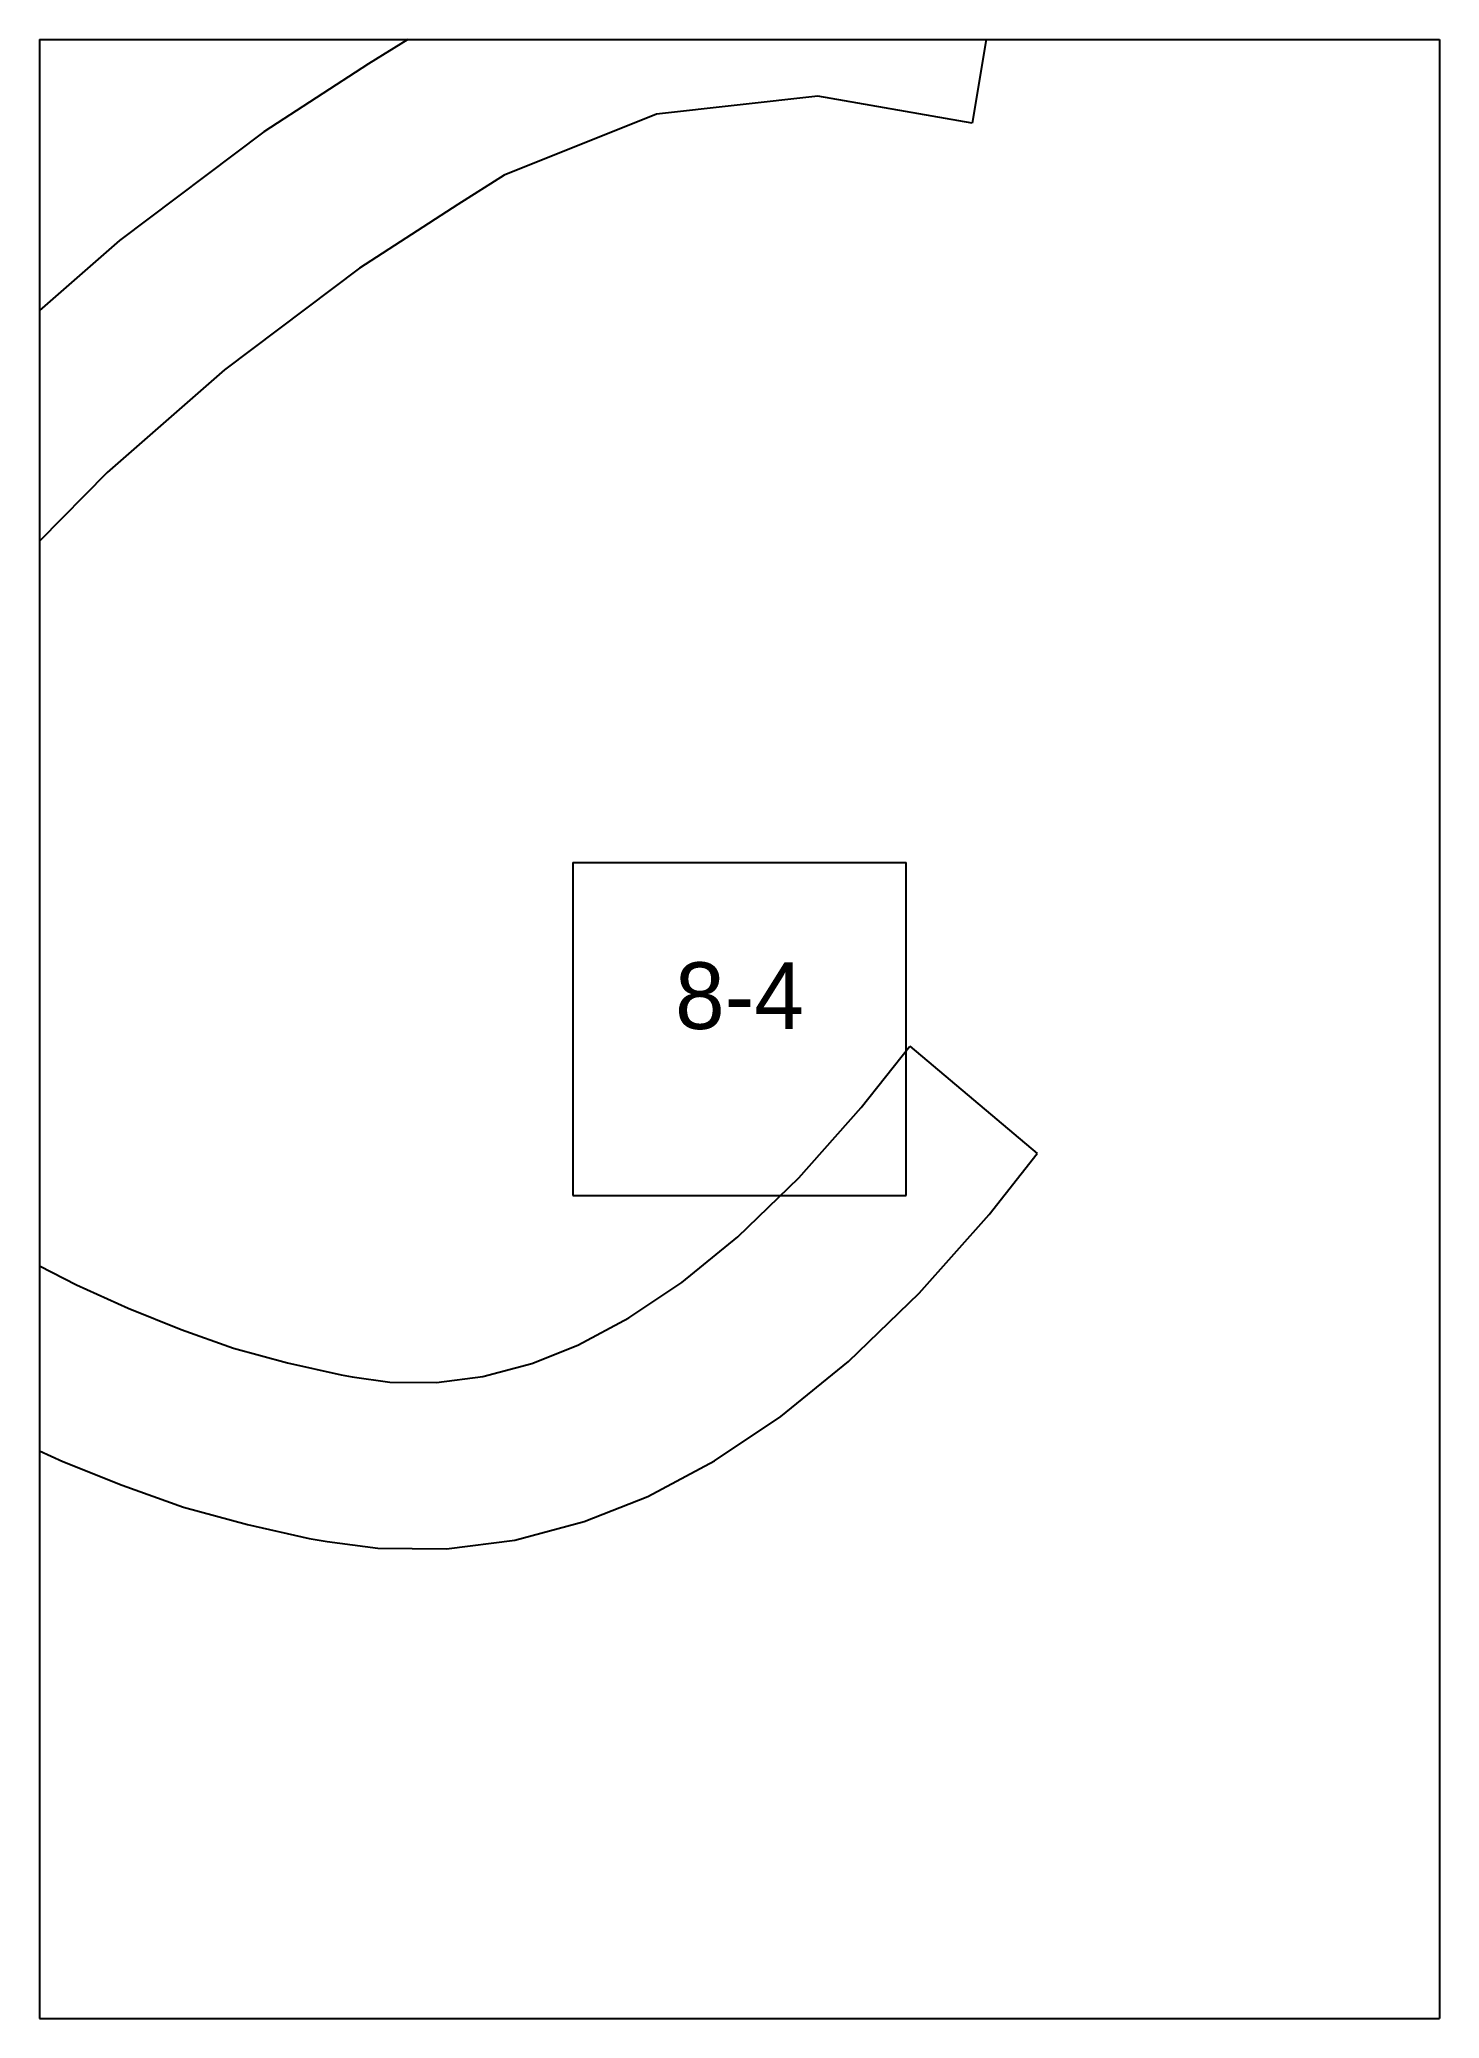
# Paper-space layout 'Plan 8-4' of a CAD drawing. Header units: metres, sheet in millimetres. Extents: x 0 to 210, y 0 to 297.
# The model-space entities are those that its viewports show. They can reach past a viewport. Long polylines and large blocks are cut down to what shows.
import ezdxf
from ezdxf.enums import TextEntityAlignment as Align

# ---------------------------------------------------------------- set-up
doc = ezdxf.new("R2010")
doc.units = ezdxf.units.M
for name, color, linetype in [('default', 7, 'Continuous'), ('TEXTLAYER', 7, 'Continuous'), ('VIEWPORTS', 7, 'Continuous')]:
    doc.layers.add(name, color=color, linetype=linetype)

msp = doc.modelspace()

# ---------------------------------------------------------------- linework, layer by layer
at = {"color": 9}
for p, q in [((630, -1782), (630, -2079)), ((630, -1782), (630, -2079)), ((840, -1782), (840, -2079)), ((840, -1782), (840, -2079)), ((420, -2079), (630, -2079)), ((420, -2079), (630, -2079)), ((630, -2079), (840, -2079)), ((630, -2079), (630, -2376)), ((630, -2079), (840, -2079)), ((630, -2079), (630, -2376)), ((840, -2079), (1050, -2079)), ((840, -2079), (840, -2376)), ((840, -2079), (1050, -2079)), ((840, -2079), (840, -2376)), ((710, -2202.5), (760, -2202.5)), ((710, -2202.5), (710, -2252.5)), ((760, -2252.5), (760, -2202.5)), ((710, -2252.5), (760, -2252.5)), ((420, -2376), (630, -2376)), ((420, -2376), (630, -2376)), ((630, -2376), (840, -2376)), ((630, -2376), (630, -2673)), ((630, -2376), (840, -2376)), ((630, -2376), (630, -2673)), ((840, -2376), (1050, -2376)), ((840, -2376), (840, -2673)), ((840, -2376), (1050, -2376)), ((840, -2376), (840, -2673))]:
    msp.add_line(p, q, dxfattribs=at)
at = {"layer": 'default', "color": 7, "linetype": 'Continuous'}
for p, q in [((774.05, -2066.91), (769.9, -2091.56)), ((688.45, -2077.04), (679.33, -2082.63)), ((679.33, -2082.63), (663.64, -2092.85)), ((746.76, -2087.5), (722.53, -2090.19)), ((769.9, -2091.56), (746.76, -2087.5)), ((722.53, -2090.19), (699.69, -2099.36)), ((663.64, -2092.85), (641.99, -2109.17)), ((699.69, -2099.36), (692.73, -2103.74)), ((692.73, -2103.74), (677.99, -2113.32)), ((641.99, -2109.17), (622.96, -2125.81)), ((677.99, -2113.32), (657.76, -2128.58)), ((657.76, -2128.58), (640.12, -2143.99)), ((640.12, -2143.99), (625.16, -2159.22)), ((753.27, -2239.29), (760.53, -2230.08)), ((760.53, -2230.08), (779.65, -2246.19)), ((743.9, -2249.86), (753.27, -2239.29)), ((772.45, -2255.33), (779.65, -2246.19)), ((734.74, -2258.71), (743.9, -2249.86)), ((761.95, -2267.15), (772.45, -2255.33)), ((726.34, -2265.56), (734.74, -2258.71)), ((628.09, -2262.09), (635.54, -2265.91)), ((635.54, -2265.91), (643.28, -2269.41)), ((718.42, -2270.87), (726.34, -2265.56)), ((751.34, -2277.41), (761.95, -2267.15)), ((643.28, -2269.41), (651.25, -2272.6)), ((710.73, -2274.96), (718.42, -2270.87)), ((651.25, -2272.6), (659.09, -2275.4)), ((703.86, -2277.7), (710.73, -2274.96)), ((659.09, -2275.4), (667.21, -2277.61)), ((667.21, -2277.61), (675.24, -2279.41)), ((696.51, -2279.66), (703.86, -2277.7)), ((741.21, -2285.65), (751.34, -2277.41)), ((675.24, -2279.41), (676.9, -2279.69)), ((676.9, -2279.69), (682.55, -2280.49)), ((682.55, -2280.49), (689.55, -2280.55)), ((689.55, -2280.55), (696.51, -2279.66)), ((731.27, -2292.32), (741.21, -2285.65)), ((624.68, -2288.43), (633.48, -2292.4)), ((633.48, -2292.4), (642.4, -2295.98)), ((721.23, -2297.65), (731.27, -2292.32)), ((642.4, -2295.98), (651.59, -2299.25)), ((711.7, -2301.44), (721.23, -2297.65)), ((651.59, -2299.25), (661.19, -2301.87)), ((701.32, -2304.2), (711.7, -2301.44)), ((661.19, -2301.87), (670.44, -2303.95)), ((670.44, -2303.95), (673.14, -2304.4)), ((673.14, -2304.4), (680.74, -2305.42)), ((691.03, -2305.51), (701.32, -2304.2)), ((680.74, -2305.42), (691.03, -2305.51))]:
    msp.add_line(p, q, dxfattribs=at)

# ---------------------------------------------------------------- texts
at = {"layer": 'TEXTLAYER', "color": 1}
msp.add_text('8-4', height=10, dxfattribs=at).set_placement((735, -2227.5), align=Align.CENTER)

psp = doc.layouts.new('Plan 8-4')

# ---------------------------------------------------------------- viewports
at = {"layer": 'VIEWPORTS'}
psp.add_viewport(center=(105, 148.5), size=(210, 297), view_center_point=(735, -2227.5), view_height=297, dxfattribs=at)

doc.saveas('drawing.dxf')
